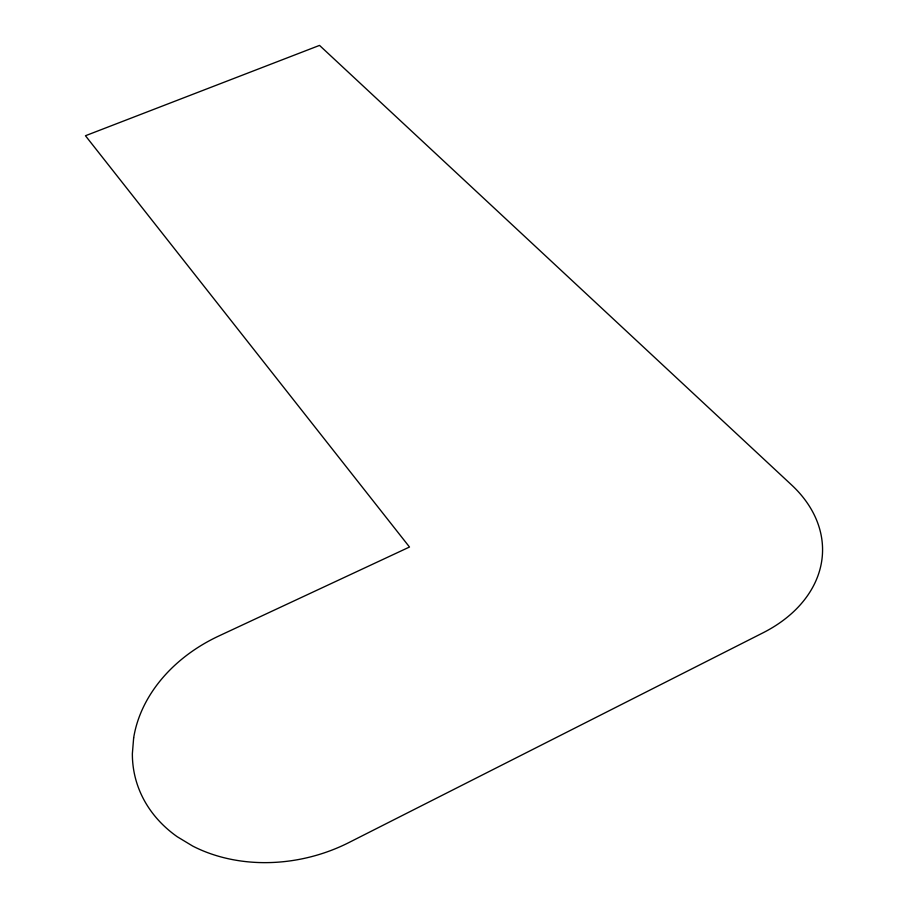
<?xml version="1.0" encoding="UTF-8"?>
<svg xmlns="http://www.w3.org/2000/svg" width="908" height="908" viewBox="0 0 908 908"><rect width="100%" height="100%" fill="white"/><g stroke="black" fill="none" stroke-linecap="round" stroke-linejoin="round"><path stroke-width="1.36" d="M133.658 737.875L132.364 753.674A150.569 119.97 -14.4 0 0 177.219 836.722L192.689 846.063A150.569 119.97 -14.4 0 0 348.978 842.522L763.026 632.808A144.951 103.989 2 0 0 791.628 484.997L319.525 45.4L85.454 135.735L409.497 547.025L218.771 636.02A150.569 119.97 -14.4 0 0 133.658 737.875"/></g></svg>
